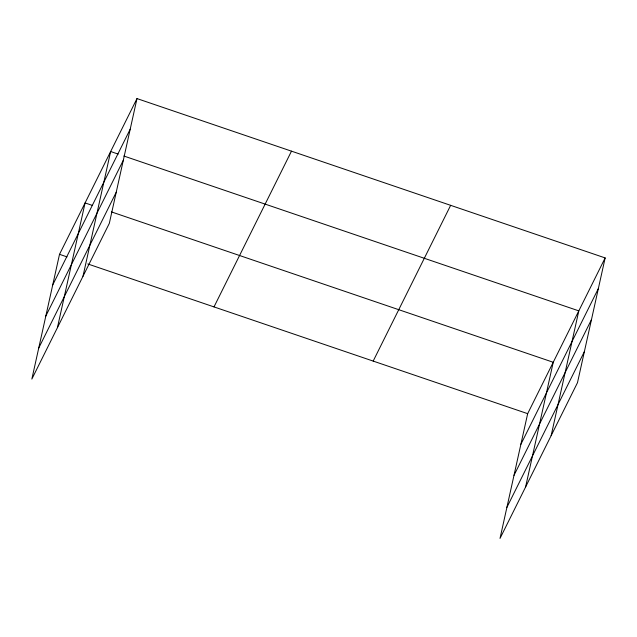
<?xml version="1.0" encoding="UTF-8"?>
<svg xmlns="http://www.w3.org/2000/svg" width="637" height="637" viewBox="0 0 637 637"><rect width="100%" height="100%" fill="white"/><g stroke="black" fill="none" stroke-linecap="round" stroke-linejoin="round"><path stroke-width="0.96" d="M136.987 98.576L59.512 254.322L31.85 379.079L109.333 223.332L136.987 98.576L605.15 257.921L577.488 382.678L500.013 538.424L527.667 413.668L605.15 257.921M57.418 327.681L85.079 202.924L92.612 205.488M82.985 276.283L110.647 151.526L118.179 154.09M525.581 487.026L553.235 362.27L111.451 211.906M551.148 435.628L578.81 310.872L123.833 156.017M52.72 284.954L130.203 129.2M45.832 316.016L123.315 160.261M38.738 348.017L116.221 192.263M214 306.907L291.483 151.16M373.178 361.083L450.654 205.337M520.883 444.3L598.358 288.545M513.995 475.361L591.47 319.607M506.901 507.363L584.376 351.608M59.512 254.322L67.044 256.894M87.771 263.941L527.667 413.668"/></g></svg>
